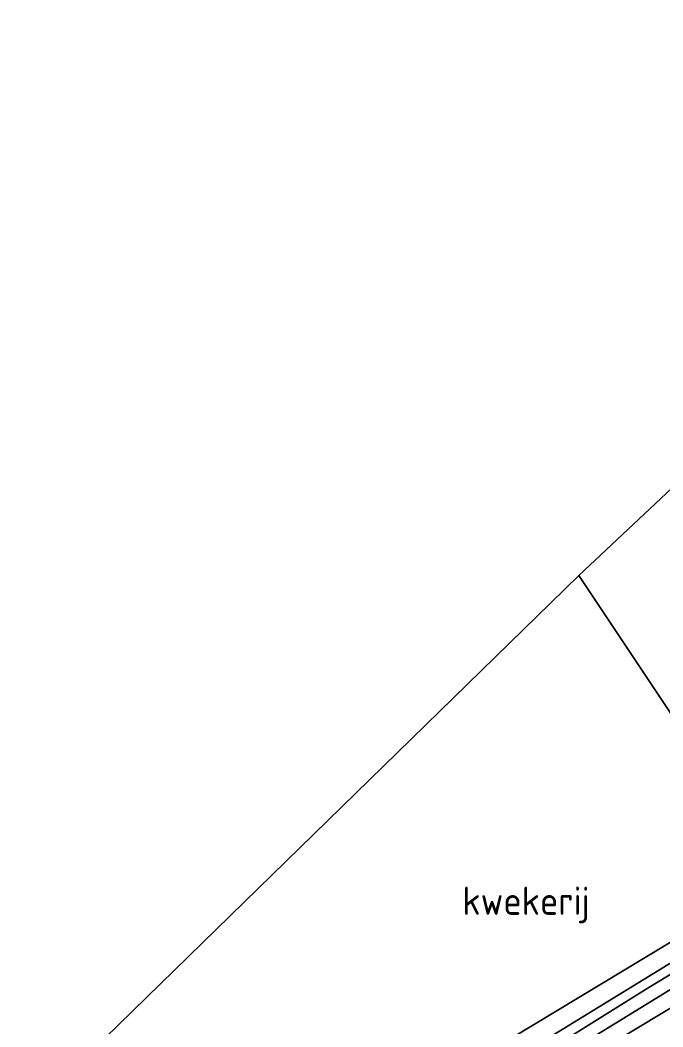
# Model space of a CAD drawing. Extents: x 253736 to 255979, y 477184 to 479215.
# Drawn here: x 255579.1 to 255636.1, y 478874.9 to 478964.2 of the extents above; entities that cross this region are included whole.
import ezdxf
from ezdxf.enums import TextEntityAlignment as Align

# ---------------------------------------------------------------- set-up
doc = ezdxf.new("R2010")
doc.units = 0
for name, color, linetype, lineweight in [('bp-b5-grasland', 8, 'Continuous', 18), ('gw-bs-insteekwatergang', 8, 'Continuous', 18), ('kd-bs-opnamedtmgrens', 8, 'Continuous', 18), ('og-b5-grond_ingericht', 8, 'Continuous', 18), ('og-b5-water', 8, 'Continuous', 18), ('og-bs-hulpgeometrie', 8, 'Continuous', 18), ('og-bs-terreinafscheiding', 8, 'Continuous', 18), ('vh-b5-verh_soort', 8, 'Continuous', 18), ('wh-bs-waterlijn', 8, 'Continuous', 18)]:
    doc.layers.add(name, color=color, linetype=linetype, lineweight=lineweight)
doc.styles.add('rtw_iso', font='isocp.shx')

# ---------------------------------------------------------------- blocks, each defined once
blk = doc.blocks.new('dtbattr-r')
at = {"style": 'rtw_iso'}
blk.add_attdef('TAG', text='', height=2.5, dxfattribs=at).set_placement((0, 0), align=Align.MIDDLE_CENTER)

msp = doc.modelspace()

# ---------------------------------------------------------------- linework, layer by layer
at = {"layer": 'bp-b5-grasland'}
for points in [[(255648.381, 478885.382, 25.886), (255614.732, 478864.702, 25.727), (255591.252, 478850.321, 25.664), (255590.231, 478849.71, 25.7), (255589.206, 478849.397, 25.679), (255587.314, 478850.159, 25.712), (255585.927, 478851.718, 25.727), (255585.547, 478852.752, 25.721), (255585.76, 478853.469, 25.709), (255587.371, 478853.621, 25.661), (255588.028, 478853.319, 25.67), (255588.849, 478853.426, 25.697), (255590.246, 478854.004, 25.718), (255592.219, 478855.635, 25.727), (255618.763, 478871.588, 25.961), (255646.447, 478888.285, 26.075)], [(255647.278, 478887.038, 24.833), (255611.679, 478865.183, 24.761), (255596.777, 478856.606, 24.746), (255595.743, 478856.015, 24.761), (255594.29, 478854.901, 24.758), (255593.005, 478853.791, 24.758), (255590.541, 478852.057, 24.758), (255589.311, 478851.494, 24.758), (255588.774, 478851.685, 24.758), (255587.84, 478852.765, 25.028), (255587.138, 478852.594, 25.028), (255587.044, 478852.241, 25.028), (255588.322, 478851.209, 25.028), (255588.795, 478850.62, 24.935), (255589.425, 478850.215, 24.926), (255590.696, 478850.793, 24.935), (255607.696, 478861.45, 24.803), (255634.713, 478878.357, 24.803), (255647.789, 478886.271, 24.836)]]:
    msp.add_polyline3d(points, dxfattribs=at)
msp.add_polyline3d([(255649.22, 478884.122, 25.911), (255625.215, 478869.63, 25.817), (255605.029, 478857.295, 25.718), (255589.498, 478847.918, 25.7), (255588.582, 478848.125, 25.673), (255587.498, 478848.636, 25.661), (255586.63, 478849.607, 25.679), (255584.873, 478852.238, 25.754), (255583.661, 478854.956, 25.76), (255582.164, 478858.279, 25.778), (255579.147, 478866.609, 25.778), (255580.46, 478867.89, 25.623), (255585.76, 478853.469, 25.709), (255585.547, 478852.752, 25.721), (255585.927, 478851.718, 25.727), (255587.314, 478850.159, 25.712), (255589.206, 478849.397, 25.679), (255590.231, 478849.71, 25.7), (255591.252, 478850.321, 25.664), (255614.732, 478864.702, 25.727), (255648.381, 478885.382, 25.886)], close=True, dxfattribs=at)
at = {"layer": 'gw-bs-insteekwatergang'}
msp.add_polyline3d([(255646.447, 478888.285, 26.075), (255618.763, 478871.588, 25.961), (255592.219, 478855.635, 25.727), (255590.246, 478854.004, 25.718), (255588.849, 478853.426, 25.697), (255588.028, 478853.319, 25.67), (255587.371, 478853.621, 25.661), (255585.76, 478853.469, 25.709), (255585.547, 478852.752, 25.721), (255585.927, 478851.718, 25.727), (255587.314, 478850.159, 25.712), (255589.206, 478849.397, 25.679), (255590.231, 478849.71, 25.7), (255591.252, 478850.321, 25.664), (255614.732, 478864.702, 25.727), (255648.381, 478885.382, 25.886)], dxfattribs=at)
at = {"layer": 'kd-bs-opnamedtmgrens'}
for points in [[(255628.676, 478914.962, 25.524), (255676.174, 478959.587, 25.62), (255737.705, 479017.397, 25.637), (255739.572, 479019.151, 25.926), (255741.639, 479021.093, 25.932), (255742.427, 479021.833, 25.874), (255743.823, 479023.145, 25.163), (255744.385, 479023.673, 25.547), (255744.658, 479023.93, 25.505), (255841.211, 479114.643, 26.569), (255887.474, 479158.107, 26.222), (255888.287, 479158.871, 25.965)], [(255628.676, 478914.962, 25.524), (255580.46, 478867.89, 25.623)]]:
    msp.add_polyline3d(points, dxfattribs=at)
at = {"layer": 'og-b5-grond_ingericht'}
for points in [[(255704.213, 478923.504, 25.544), (255696.528, 478917.921, 25.958), (255681.882, 478908.955, 26.156), (255658.211, 478894.625, 26.081), (255646.447, 478888.285, 26.075), (255628.676, 478914.962, 25.524), (255676.174, 478959.587, 25.62), (255692.814, 478938.575, 25.721)], [(255646.447, 478888.285, 26.075), (255618.763, 478871.588, 25.961), (255592.219, 478855.635, 25.727), (255590.246, 478854.004, 25.718), (255588.849, 478853.426, 25.697), (255588.028, 478853.319, 25.67), (255587.371, 478853.621, 25.661), (255585.76, 478853.469, 25.709), (255580.46, 478867.89, 25.623), (255628.676, 478914.962, 25.524)]]:
    msp.add_polyline3d(points, close=True, dxfattribs=at)
at = {"layer": 'og-b5-water'}
msp.add_polyline3d([(255647.789, 478886.271, 24.836), (255634.713, 478878.357, 24.803), (255607.696, 478861.45, 24.803), (255590.696, 478850.793, 24.935), (255589.425, 478850.215, 24.926), (255588.795, 478850.62, 24.935), (255588.322, 478851.209, 25.028), (255587.044, 478852.241, 25.028), (255587.138, 478852.594, 25.028), (255587.84, 478852.765, 25.028), (255588.774, 478851.685, 24.758), (255589.311, 478851.494, 24.758), (255590.541, 478852.057, 24.758), (255593.005, 478853.791, 24.758), (255594.29, 478854.901, 24.758), (255595.743, 478856.015, 24.761), (255596.777, 478856.606, 24.746), (255611.679, 478865.183, 24.761), (255647.278, 478887.038, 24.833)], close=True, dxfattribs=at)
at = {"layer": 'og-bs-hulpgeometrie'}
msp.add_polyline3d([(255628.676, 478914.962, 25.524), (255646.447, 478888.285, 26.075), (255647.278, 478887.038, 24.833), (255647.789, 478886.271, 24.836), (255648.381, 478885.382, 25.886), (255649.22, 478884.122, 25.911), (255650.582, 478882.078, 25.945), (255651.658, 478880.463, 26.003), (255651.902, 478880.097, 26.006), (255653.799, 478877.249, 26.15), (255655.64, 478874.485, 26.006), (255655.836, 478874.191, 26.013), (255657.15, 478872.219, 25.955), (255658.544, 478870.126, 25.777), (255659.276, 478869.028, 25.748), (255659.883, 478868.116, 24.851), (255660.463, 478867.246, 24.83), (255660.964, 478866.494, 25.697), (255661.561, 478865.598, 25.919)], dxfattribs=at)
at = {"layer": 'og-bs-terreinafscheiding'}
msp.add_polyline3d([(255649.22, 478884.122, 25.911), (255625.215, 478869.63, 25.817), (255605.029, 478857.295, 25.718), (255589.498, 478847.918, 25.7), (255588.582, 478848.125, 25.673), (255587.498, 478848.636, 25.661), (255586.63, 478849.607, 25.679), (255584.873, 478852.238, 25.754), (255583.661, 478854.956, 25.76), (255582.164, 478858.279, 25.778), (255579.147, 478866.609, 25.778)], dxfattribs=at)
at = {"layer": 'vh-b5-verh_soort'}
msp.add_polyline3d([(255625.215, 478869.63, 25.817), (255649.22, 478884.122, 25.911)], dxfattribs=at)
at = {"layer": 'wh-bs-waterlijn'}
msp.add_polyline3d([(255647.278, 478887.038, 24.833), (255611.679, 478865.183, 24.761), (255596.777, 478856.606, 24.746), (255595.743, 478856.015, 24.761), (255594.29, 478854.901, 24.758), (255593.005, 478853.791, 24.758), (255590.541, 478852.057, 24.758), (255589.311, 478851.494, 24.758), (255588.774, 478851.685, 24.758), (255587.84, 478852.765, 25.028), (255587.138, 478852.594, 25.028), (255587.044, 478852.241, 25.028), (255588.322, 478851.209, 25.028), (255588.795, 478850.62, 24.935), (255589.425, 478850.215, 24.926), (255590.696, 478850.793, 24.935), (255607.696, 478861.45, 24.803), (255634.713, 478878.357, 24.803), (255647.789, 478886.271, 24.836)], dxfattribs=at)

# ---------------------------------------------------------------- block references
at = {"layer": 'og-b5-grond_ingericht'}
ref = msp.add_blockref('dtbattr-r', (255618.34375, 478884.125, 25.767273), dxfattribs=at)
ref.add_attrib('TAG', 'kwekerij', dxfattribs={"layer": '0', "height": 2.5, "style": 'rtw_iso'}).set_placement((255618.34375, 478884.125, 25.767273), align=Align.BOTTOM_LEFT)

doc.saveas('drawing.dxf')
